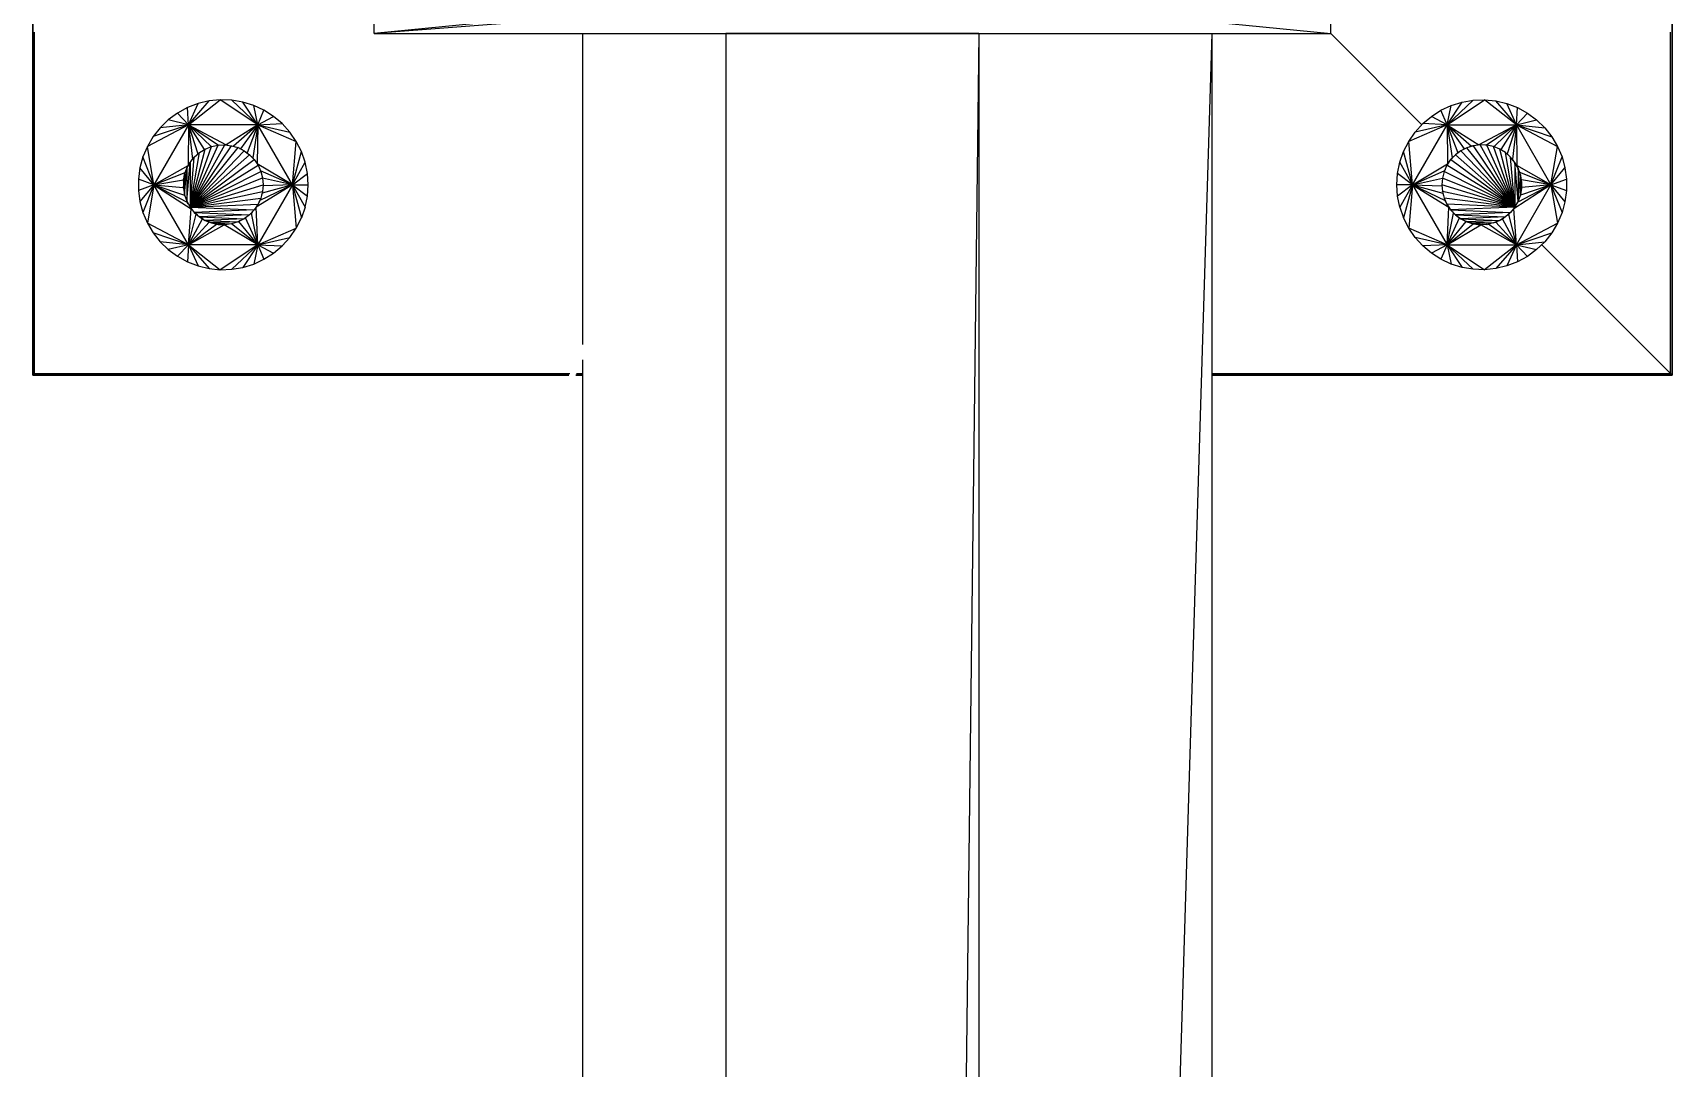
# Model space of a CAD drawing. Header units: millimetres. Extents: x -107267 to 109426, y -98906 to 83910.
# Drawn here: x 55227.7 to 55488.3, y -4425.1 to -4260.6 of the extents above; entities that cross this region are included whole.
import ezdxf

# ---------------------------------------------------------------- set-up
doc = ezdxf.new("R2010")
doc.units = ezdxf.units.MM
doc.layers.add('Top (Plan) View-000-CHÃO', color=254, linetype='Continuous')

# ---------------------------------------------------------------- blocks, each defined once
blk = doc.blocks.new('*U47')
at = {"layer": 'Top (Plan) View-000-CHÃO', "color": 0, "linetype": 'ByBlock', "lineweight": -2}
for p, q in [((154343.33, 156941.2), (154343.33, 153693.2)), ((154383.54, 156941.2), (154343.33, 153693.2)), ((154383.54, 156941.2), (154343.33, 156941.2)), ((154383.54, 156941.2), (154383.54, 153693.2))]:
    blk.add_line(p, q, dxfattribs=at)
blk = doc.blocks.new('*U96')
at = {"layer": 'Top (Plan) View-000-CHÃO', "color": 0, "linetype": 'ByBlock', "lineweight": -2}
for p, q in [((154259.44, 156930.09), (154257.75, 156929.44)), ((154257.94, 156926.72), (154262.98, 156930.69)), ((154257.94, 156926.72), (154261.19, 156930.51)), ((154257.94, 156926.72), (154259.44, 156930.09)), ((154261.19, 156930.51), (154259.44, 156930.09)), ((154262.98, 156930.69), (154261.19, 156930.51)), ((154264.79, 156930.63), (154262.98, 156930.69)), ((154268.93, 156926.72), (154262.98, 156930.69)), ((154266.56, 156930.33), (154264.79, 156930.63)), ((154268.93, 156926.72), (154264.79, 156930.63)), ((154268.29, 156929.79), (154266.56, 156930.33)), ((154268.93, 156926.72), (154266.56, 156930.33)), ((154254.72, 156927.51), (154253.42, 156926.25)), ((154256.17, 156928.58), (154254.72, 156927.51)), ((154257.94, 156926.72), (154254.72, 156927.51)), ((154257.75, 156929.44), (154256.17, 156928.58)), ((154257.94, 156926.72), (154256.17, 156928.58)), ((154257.94, 156926.72), (154257.75, 156929.44)), ((154269.92, 156929.04), (154268.29, 156929.79)), ((154268.93, 156926.72), (154268.29, 156929.79)), ((154268.93, 156926.72), (154269.92, 156929.04)), ((154268.93, 156926.72), (154271.44, 156928.06)), ((154271.44, 156928.06), (154269.92, 156929.04)), ((154272.82, 156926.9), (154271.44, 156928.06)), ((154257.94, 156926.72), (154251.39, 156923.29)), ((154252.31, 156924.84), (154251.39, 156923.29)), ((154257.94, 156926.72), (154252.31, 156924.84)), ((154253.42, 156926.25), (154252.31, 156924.84)), ((154257.94, 156926.72), (154252.44, 156917.2)), ((154257.94, 156926.72), (154253.42, 156926.25)), ((154257.94, 156926.72), (154257.86, 156920.24)), ((154268.93, 156926.72), (154257.94, 156926.72)), ((154257.94, 156926.72), (154263.89, 156923.53)), ((154257.94, 156926.72), (154262.69, 156923.5)), ((154257.94, 156926.72), (154261.51, 156923.25)), ((154257.94, 156926.72), (154260.4, 156922.77)), ((154257.94, 156926.72), (154259.4, 156922.1)), ((154257.94, 156926.72), (154258.54, 156921.24)), ((154268.93, 156926.72), (154263.89, 156923.53)), ((154268.93, 156926.72), (154265.08, 156923.33)), ((154268.93, 156926.72), (154266.21, 156922.91)), ((154268.93, 156926.72), (154267.24, 156922.28)), ((154268.93, 156926.72), (154268.14, 156921.47)), ((154268.93, 156926.72), (154268.86, 156920.5)), ((154268.93, 156926.72), (154272.82, 156926.9)), ((154274.43, 156917.2), (154268.93, 156926.72)), ((154268.93, 156926.72), (154274.03, 156925.56)), ((154268.93, 156926.72), (154275.05, 156924.08)), ((154274.03, 156925.56), (154272.82, 156926.9)), ((154275.05, 156924.08), (154274.03, 156925.56)), ((154251.39, 156923.29), (154250.68, 156921.62)), ((154252.44, 156917.2), (154251.39, 156923.29)), ((154259.19, 156921.89), (154259.4, 156922.1)), ((154259.4, 156922.1), (154259.52, 156922.18)), ((154260.14, 156922.6), (154260.4, 156922.77)), ((154260.4, 156922.77), (154260.48, 156922.81)), ((154261.31, 156923.16), (154261.51, 156923.25)), ((154261.51, 156923.25), (154261.53, 156923.25)), ((154262.67, 156923.5), (154262.69, 156923.5)), ((154262.69, 156923.5), (154262.86, 156923.51)), ((154263.81, 156923.53), (154263.89, 156923.53)), ((154263.89, 156923.53), (154264.19, 156923.48)), ((154264.95, 156923.35), (154265.08, 156923.33)), ((154265.08, 156923.33), (154265.36, 156923.23)), ((154266.03, 156922.97), (154266.21, 156922.91)), ((154266.21, 156922.91), (154266.44, 156922.77)), ((154267.04, 156922.4), (154267.24, 156922.28)), ((154267.24, 156922.28), (154267.4, 156922.13)), ((154274.43, 156917.2), (154275.05, 156924.08)), ((154274.43, 156917.2), (154275.86, 156922.47)), ((154275.86, 156922.47), (154275.05, 156924.08)), ((154276.46, 156920.76), (154275.86, 156922.47)), ((154250.21, 156919.89), (154249.97, 156918.1)), ((154250.68, 156921.62), (154250.21, 156919.89)), ((154252.44, 156917.2), (154250.21, 156919.89)), ((154252.44, 156917.2), (154250.68, 156921.62)), ((154252.44, 156917.2), (154257.86, 156920.24)), ((154257.78, 156920.05), (154257.86, 156920.24)), ((154257.86, 156920.24), (154258, 156920.45)), ((154258.4, 156921.03), (154258.54, 156921.24)), ((154258.54, 156921.24), (154258.68, 156921.38)), ((154267.93, 156921.66), (154268.14, 156921.47)), ((154268.14, 156921.47), (154268.23, 156921.34)), ((154268.68, 156920.74), (154268.86, 156920.5)), ((154268.86, 156920.5), (154268.9, 156920.41)), ((154274.43, 156917.2), (154268.86, 156920.5)), ((154269.27, 156919.64), (154269.39, 156919.41)), ((154269.39, 156919.41), (154269.4, 156919.37)), ((154274.43, 156917.2), (154269.39, 156919.41)), ((154274.43, 156917.2), (154276.46, 156920.76)), ((154276.81, 156919), (154276.46, 156920.76)), ((154249.97, 156918.1), (154249.97, 156916.29)), ((154252.44, 156917.2), (154249.97, 156918.1)), ((154252.44, 156917.2), (154249.97, 156916.29)), ((154252.44, 156917.2), (154250.21, 156914.51)), ((154252.44, 156917.2), (154250.68, 156912.77)), ((154252.44, 156917.2), (154251.39, 156911.11)), ((154252.44, 156917.2), (154257.39, 156919.13)), ((154252.44, 156917.2), (154257.13, 156917.95)), ((154252.44, 156917.2), (154257.1, 156916.75)), ((154252.44, 156917.2), (154257.3, 156915.56)), ((154252.44, 156917.2), (154257.72, 156914.43)), ((154252.44, 156917.2), (154258.35, 156913.39)), ((154257.94, 156907.67), (154252.44, 156917.2)), ((154257.1, 156916.75), (154257.11, 156916.98)), ((154257.13, 156917.95), (154257.2, 156918.25)), ((154257.13, 156917.86), (154257.13, 156917.95)), ((154257.36, 156918.99), (154257.39, 156919.13)), ((154257.39, 156919.13), (154257.5, 156919.4)), ((154274.43, 156917.2), (154268.69, 156913.63)), ((154274.43, 156917.2), (154268.93, 156907.67)), ((154274.43, 156917.2), (154269.27, 156914.69)), ((154274.43, 156917.2), (154269.64, 156915.84)), ((154269.7, 156918.25), (154269.7, 156918.25)), ((154269.7, 156918.25), (154269.7, 156918.19)), ((154274.43, 156917.2), (154269.7, 156918.25)), ((154269.78, 156917.04), (154269.75, 156916.75)), ((154274.43, 156917.2), (154269.78, 156917.04)), ((154269.78, 156917.11), (154269.78, 156917.04)), ((154274.43, 156917.2), (154276.81, 156919)), ((154274.43, 156917.2), (154276.46, 156913.63)), ((154274.43, 156917.2), (154275.86, 156911.93)), ((154274.43, 156917.2), (154275.05, 156910.32)), ((154274.43, 156917.2), (154276.94, 156917.2)), ((154274.43, 156917.2), (154276.81, 156915.4)), ((154276.94, 156917.2), (154276.81, 156919)), ((154276.81, 156915.4), (154276.94, 156917.2)), ((154249.97, 156916.29), (154250.21, 156914.51)), ((154250.21, 156914.51), (154250.68, 156912.77)), ((154257.11, 156916.71), (154257.1, 156916.75)), ((154257.3, 156915.56), (154257.3, 156915.57)), ((154257.35, 156915.44), (154257.3, 156915.56)), ((154257.72, 156914.43), (154257.7, 156914.49)), ((154257.88, 156914.17), (154257.72, 156914.43)), ((154269.14, 156914.46), (154269.27, 156914.69)), ((154269.33, 156914.86), (154269.27, 156914.69)), ((154269.64, 156915.84), (154269.55, 156915.56)), ((154269.65, 156915.97), (154269.64, 156915.84)), ((154276.46, 156913.63), (154276.81, 156915.4)), ((154250.68, 156912.77), (154251.39, 156911.11)), ((154257.94, 156907.67), (154258.35, 156913.39)), ((154257.94, 156907.67), (154259.16, 156912.5)), ((154257.94, 156907.67), (154260.13, 156911.78)), ((154258.35, 156913.39), (154258.28, 156913.51)), ((154258.55, 156913.17), (154258.35, 156913.39)), ((154259.16, 156912.5), (154259.04, 156912.64)), ((154259.37, 156912.34), (154259.16, 156912.5)), ((154260.13, 156911.78), (154259.94, 156911.92)), ((154260.32, 156911.68), (154260.13, 156911.78)), ((154266.99, 156911.94), (154266.89, 156911.88)), ((154267.22, 156912.13), (154266.99, 156911.94)), ((154268.93, 156907.67), (154266.99, 156911.94)), ((154267.92, 156912.7), (154267.79, 156912.59)), ((154268.1, 156912.92), (154267.92, 156912.7)), ((154268.93, 156907.67), (154267.92, 156912.7)), ((154268.69, 156913.63), (154268.55, 156913.46)), ((154268.69, 156913.63), (154268.8, 156913.84)), ((154268.93, 156907.67), (154268.69, 156913.63)), ((154275.05, 156910.32), (154275.86, 156911.93)), ((154276.46, 156913.63), (154275.86, 156911.93)), ((154251.39, 156911.11), (154252.31, 156909.56)), ((154257.94, 156907.67), (154251.39, 156911.11)), ((154252.31, 156909.56), (154253.42, 156908.14)), ((154257.94, 156907.67), (154252.31, 156909.56)), ((154257.94, 156907.67), (154261.21, 156911.25)), ((154257.94, 156907.67), (154262.38, 156910.94)), ((154257.94, 156907.67), (154263.58, 156910.85)), ((154261.21, 156911.25), (154260.96, 156911.37)), ((154261.37, 156911.21), (154261.21, 156911.25)), ((154262.38, 156910.94), (154262.09, 156911.01)), ((154262.49, 156910.93), (154262.38, 156910.94)), ((154263.58, 156910.85), (154263.31, 156910.87)), ((154263.63, 156910.85), (154263.58, 156910.85)), ((154268.93, 156907.67), (154263.58, 156910.85)), ((154264.78, 156910.99), (154264.78, 156910.99)), ((154264.79, 156910.99), (154264.78, 156910.99)), ((154268.93, 156907.67), (154264.78, 156910.99)), ((154265.93, 156911.36), (154265.88, 156911.34)), ((154266.18, 156911.49), (154265.93, 156911.36)), ((154268.93, 156907.67), (154265.93, 156911.36)), ((154268.93, 156907.67), (154275.05, 156910.32)), ((154274.03, 156908.83), (154275.05, 156910.32)), ((154253.42, 156908.14), (154254.72, 156906.89)), ((154257.94, 156907.67), (154253.42, 156908.14)), ((154257.94, 156907.67), (154254.72, 156906.89)), ((154254.72, 156906.89), (154256.17, 156905.82)), ((154257.94, 156907.67), (154256.17, 156905.82)), ((154257.94, 156907.67), (154257.75, 156904.95)), ((154268.93, 156907.67), (154257.94, 156907.67)), ((154257.94, 156907.67), (154262.98, 156903.7)), ((154257.94, 156907.67), (154261.19, 156903.88)), ((154257.94, 156907.67), (154259.44, 156904.3)), ((154268.93, 156907.67), (154262.98, 156903.7)), ((154268.93, 156907.67), (154264.79, 156903.76)), ((154268.93, 156907.67), (154266.56, 156904.06)), ((154268.93, 156907.67), (154268.29, 156904.6)), ((154268.93, 156907.67), (154274.03, 156908.83)), ((154268.93, 156907.67), (154272.82, 156907.49)), ((154268.93, 156907.67), (154271.44, 156906.33)), ((154268.93, 156907.67), (154269.92, 156905.36)), ((154271.44, 156906.33), (154272.82, 156907.49)), ((154272.82, 156907.49), (154274.03, 156908.83)), ((154256.17, 156905.82), (154257.75, 156904.95)), ((154257.75, 156904.95), (154259.44, 156904.3)), ((154259.44, 156904.3), (154261.19, 156903.88)), ((154261.19, 156903.88), (154262.98, 156903.7)), ((154264.79, 156903.76), (154266.56, 156904.06)), ((154266.56, 156904.06), (154268.29, 156904.6)), ((154268.29, 156904.6), (154269.92, 156905.36)), ((154269.92, 156905.36), (154271.44, 156906.33)), ((154262.98, 156903.7), (154264.79, 156903.76))]:
    blk.add_line(p, q, dxfattribs=at)
blk = doc.blocks.new('*U97')
at = {"layer": 'Top (Plan) View-000-CHÃO', "color": 0, "linetype": 'ByBlock', "lineweight": -2}
for p, q in [((154258.17, 156913.64), (154263.7, 156923.54)), ((154258.17, 156913.64), (154262.63, 156923.5)), ((154258.17, 156913.64), (154264.77, 156923.4)), ((154258.17, 156913.64), (154261.58, 156923.27)), ((154258.17, 156913.64), (154265.8, 156923.09)), ((154258.17, 156913.64), (154260.58, 156922.87)), ((154258.17, 156913.64), (154266.76, 156922.6)), ((154258.17, 156913.64), (154259.66, 156922.3)), ((154258.85, 156921.59), (154259.66, 156922.3)), ((154259.66, 156922.3), (154259.64, 156922.28)), ((154259.66, 156922.3), (154260.58, 156922.87)), ((154259.66, 156922.3), (154259.68, 156922.32)), ((154260.58, 156922.87), (154260.55, 156922.85)), ((154260.58, 156922.87), (154261.58, 156923.27)), ((154260.58, 156922.87), (154260.6, 156922.88)), ((154261.53, 156923.25), (154261.52, 156923.25)), ((154261.58, 156923.27), (154261.55, 156923.26)), ((154261.58, 156923.27), (154262.63, 156923.5)), ((154261.58, 156923.27), (154261.6, 156923.28)), ((154262.63, 156923.5), (154262.6, 156923.49)), ((154262.63, 156923.5), (154263.7, 156923.54)), ((154262.63, 156923.5), (154262.66, 156923.5)), ((154262.67, 156923.5), (154262.69, 156923.5)), ((154263.7, 156923.54), (154263.68, 156923.54)), ((154263.7, 156923.54), (154263.73, 156923.54)), ((154263.7, 156923.54), (154264.77, 156923.4)), ((154264.77, 156923.4), (154264.75, 156923.41)), ((154264.77, 156923.4), (154264.8, 156923.4)), ((154264.77, 156923.4), (154265.8, 156923.09)), ((154265.8, 156923.09), (154265.78, 156923.1)), ((154265.8, 156923.09), (154265.83, 156923.08)), ((154265.8, 156923.09), (154266.76, 156922.6)), ((154266.76, 156922.6), (154266.74, 156922.62)), ((154266.79, 156922.59), (154266.76, 156922.6)), ((154266.76, 156922.6), (154267.63, 156921.96)), ((154257.29, 156918.8), (154257.65, 156919.81)), ((154257.29, 156915.6), (154257.65, 156919.81)), ((154257.65, 156919.81), (154257.64, 156919.79)), ((154257.65, 156919.81), (154258.17, 156920.75)), ((154257.65, 156914.58), (154258.17, 156920.75)), ((154257.65, 156919.81), (154257.66, 156919.84)), ((154257.65, 156919.81), (154257.65, 156914.58)), ((154258.17, 156920.75), (154258.16, 156920.73)), ((154258.17, 156913.64), (154267.63, 156921.96)), ((154258.17, 156920.75), (154258.85, 156921.59)), ((154258.17, 156913.64), (154258.85, 156921.59)), ((154258.17, 156913.64), (154268.38, 156921.19)), ((154258.17, 156920.75), (154258.19, 156920.78)), ((154258.17, 156920.75), (154258.17, 156913.64)), ((154258.17, 156913.64), (154268.98, 156920.29)), ((154258.85, 156921.59), (154258.83, 156921.57)), ((154258.85, 156921.59), (154258.87, 156921.61)), ((154267.61, 156921.98), (154267.63, 156921.96)), ((154267.65, 156921.94), (154267.63, 156921.96)), ((154267.63, 156921.96), (154268.38, 156921.19)), ((154268.36, 156921.21), (154268.38, 156921.19)), ((154268.39, 156921.16), (154268.38, 156921.19)), ((154268.38, 156921.19), (154268.98, 156920.29)), ((154268.96, 156920.32), (154268.98, 156920.29)), ((154268.99, 156920.27), (154268.98, 156920.29)), ((154268.98, 156920.29), (154269.42, 156919.31)), ((154257.11, 156917.74), (154257.29, 156918.8)), ((154257.29, 156918.8), (154257.11, 156916.66)), ((154257.11, 156917.74), (154257.11, 156917.76)), ((154257.11, 156917.74), (154257.11, 156916.66)), ((154257.11, 156917.74), (154257.11, 156917.71)), ((154257.29, 156918.8), (154257.28, 156918.77)), ((154257.29, 156918.8), (154257.3, 156918.82)), ((154257.29, 156918.8), (154257.29, 156915.6)), ((154258.17, 156913.64), (154269.42, 156919.31)), ((154258.17, 156913.64), (154269.69, 156918.27)), ((154258.17, 156913.64), (154269.79, 156917.2)), ((154269.41, 156919.34), (154269.42, 156919.31)), ((154269.43, 156919.28), (154269.42, 156919.31)), ((154269.42, 156919.31), (154269.69, 156918.27)), ((154269.69, 156918.3), (154269.69, 156918.27)), ((154269.7, 156918.23), (154269.69, 156918.27)), ((154269.69, 156918.27), (154269.79, 156917.2)), ((154269.79, 156917.2), (154269.69, 156916.12)), ((154269.78, 156917.23), (154269.79, 156917.2)), ((154269.78, 156917.17), (154269.79, 156917.2)), ((154257.11, 156916.66), (154257.11, 156916.69)), ((154257.11, 156916.66), (154257.29, 156915.6)), ((154257.11, 156916.66), (154257.11, 156916.63)), ((154257.29, 156915.6), (154257.28, 156915.62)), ((154257.29, 156915.6), (154257.65, 156914.58)), ((154257.29, 156915.6), (154257.3, 156915.57)), ((154257.3, 156915.57), (154257.31, 156915.54)), ((154257.65, 156914.58), (154257.64, 156914.61)), ((154257.65, 156914.58), (154258.17, 156913.64)), ((154257.65, 156914.58), (154257.66, 156914.56)), ((154258.17, 156913.64), (154269.69, 156916.12)), ((154258.17, 156913.64), (154269.42, 156915.08)), ((154269.42, 156915.08), (154268.98, 156914.1)), ((154269.41, 156915.05), (154269.42, 156915.08)), ((154269.69, 156916.12), (154269.42, 156915.08)), ((154269.43, 156915.11), (154269.42, 156915.08)), ((154269.7, 156916.15), (154269.69, 156916.12)), ((154269.69, 156916.1), (154269.69, 156916.12)), ((154258.17, 156913.64), (154258.16, 156913.66)), ((154258.17, 156913.64), (154268.98, 156914.1)), ((154258.17, 156913.64), (154258.85, 156912.8)), ((154258.17, 156913.64), (154258.19, 156913.62)), ((154258.17, 156913.64), (154268.38, 156913.21)), ((154258.85, 156912.8), (154258.83, 156912.82)), ((154268.38, 156913.21), (154258.85, 156912.8)), ((154258.85, 156912.8), (154259.66, 156912.09)), ((154258.85, 156912.8), (154258.87, 156912.78)), ((154258.85, 156912.8), (154267.63, 156912.43)), ((154259.66, 156912.09), (154259.64, 156912.11)), ((154267.63, 156912.43), (154259.66, 156912.09)), ((154259.66, 156912.09), (154260.58, 156911.53)), ((154259.66, 156912.09), (154259.68, 156912.08)), ((154259.66, 156912.09), (154266.76, 156911.79)), ((154266.76, 156911.79), (154260.58, 156911.53)), ((154266.76, 156911.79), (154265.8, 156911.3)), ((154266.76, 156911.79), (154266.74, 156911.78)), ((154267.63, 156912.43), (154266.76, 156911.79)), ((154266.76, 156911.79), (154266.79, 156911.81)), ((154267.63, 156912.43), (154267.61, 156912.41)), ((154268.38, 156913.21), (154267.63, 156912.43)), ((154267.63, 156912.43), (154267.65, 156912.45)), ((154268.38, 156913.21), (154268.36, 156913.19)), ((154268.98, 156914.1), (154268.38, 156913.21)), ((154268.39, 156913.23), (154268.38, 156913.21)), ((154268.96, 156914.08), (154268.98, 156914.1)), ((154268.99, 156914.13), (154268.98, 156914.1)), ((154260.58, 156911.53), (154260.55, 156911.54)), ((154260.58, 156911.53), (154261.58, 156911.12)), ((154260.58, 156911.53), (154260.6, 156911.51)), ((154260.58, 156911.53), (154265.8, 156911.3)), ((154261.58, 156911.12), (154261.55, 156911.13)), ((154265.8, 156911.3), (154261.58, 156911.12)), ((154261.58, 156911.12), (154262.63, 156910.9)), ((154261.58, 156911.12), (154261.6, 156911.12)), ((154261.58, 156911.12), (154264.77, 156910.99)), ((154262.63, 156910.9), (154262.6, 156910.9)), ((154264.77, 156910.99), (154262.63, 156910.9)), ((154262.63, 156910.9), (154263.7, 156910.85)), ((154262.63, 156910.9), (154262.66, 156910.9)), ((154263.7, 156910.85), (154263.68, 156910.85)), ((154264.77, 156910.99), (154263.7, 156910.85)), ((154263.7, 156910.85), (154263.73, 156910.85)), ((154264.77, 156910.99), (154264.75, 156910.98)), ((154265.8, 156911.3), (154264.77, 156910.99)), ((154264.77, 156910.99), (154264.8, 156911)), ((154265.8, 156911.3), (154265.78, 156911.29)), ((154265.8, 156911.3), (154265.83, 156911.32))]:
    blk.add_line(p, q, dxfattribs=at)
blk = doc.blocks.new('*U100')
at = {"layer": 'Top (Plan) View-000-CHÃO', "color": 0, "linetype": 'ByBlock', "lineweight": -2}
for p, q in [((154457.94, 156926.72), (154463.89, 156930.68)), ((154457.94, 156926.72), (154462.08, 156930.62)), ((154457.94, 156926.72), (154460.31, 156930.32)), ((154458.58, 156929.79), (154460.31, 156930.32)), ((154460.31, 156930.32), (154462.08, 156930.62)), ((154462.08, 156930.62), (154463.89, 156930.68)), ((154463.89, 156930.68), (154465.68, 156930.5)), ((154468.93, 156926.72), (154463.89, 156930.68)), ((154465.68, 156930.5), (154467.44, 156930.09)), ((154468.93, 156926.72), (154465.68, 156930.5)), ((154467.44, 156930.09), (154469.12, 156929.44)), ((154468.93, 156926.72), (154467.44, 156930.09)), ((154454.05, 156926.9), (154455.43, 156928.06)), ((154455.43, 156928.06), (154456.95, 156929.03)), ((154457.94, 156926.72), (154455.43, 156928.06)), ((154456.95, 156929.03), (154458.58, 156929.79)), ((154457.94, 156926.72), (154456.95, 156929.03)), ((154457.94, 156926.72), (154458.58, 156929.79)), ((154468.93, 156926.72), (154469.12, 156929.44)), ((154468.93, 156926.72), (154470.7, 156928.57)), ((154468.93, 156926.72), (154472.15, 156927.5)), ((154469.12, 156929.44), (154470.7, 156928.57)), ((154470.7, 156928.57), (154472.15, 156927.5)), ((154472.15, 156927.5), (154473.45, 156926.25)), ((154457.94, 156926.72), (154451.82, 156924.07)), ((154451.82, 156924.07), (154452.84, 156925.56)), ((154452.44, 156917.19), (154457.94, 156926.72)), ((154452.84, 156925.56), (154454.05, 156926.9)), ((154457.94, 156926.72), (154452.84, 156925.56)), ((154457.94, 156926.72), (154454.05, 156926.9)), ((154457.94, 156926.72), (154458.01, 156920.49)), ((154457.94, 156926.72), (154458.73, 156921.46)), ((154457.94, 156926.72), (154459.63, 156922.27)), ((154457.94, 156926.72), (154460.66, 156922.9)), ((154457.94, 156926.72), (154461.79, 156923.32)), ((154457.94, 156926.72), (154462.98, 156923.52)), ((154457.94, 156926.72), (154468.93, 156926.72)), ((154457.94, 156926.72), (154457.94, 156926.72)), ((154458.35, 156926.72), (154458.35, 156926.72)), ((154459.51, 156926.72), (154459.51, 156926.72)), ((154460.11, 156926.72), (154460.11, 156926.72)), ((154461.07, 156926.72), (154461.07, 156926.72)), ((154462.58, 156926.72), (154462.58, 156926.72)), ((154468.93, 156926.72), (154462.98, 156923.52)), ((154463.38, 156926.72), (154463.38, 156926.72)), ((154468.93, 156926.72), (154464.19, 156923.5)), ((154464.87, 156926.72), (154464.87, 156926.72)), ((154468.93, 156926.72), (154465.37, 156923.24)), ((154466.42, 156926.72), (154466.42, 156926.72)), ((154468.93, 156926.72), (154466.48, 156922.77)), ((154467.47, 156926.72), (154467.47, 156926.72)), ((154468.93, 156926.72), (154467.48, 156922.09)), ((154468.04, 156926.72), (154468.04, 156926.72)), ((154468.93, 156926.72), (154468.33, 156921.24)), ((154468.93, 156926.72), (154469.01, 156920.24)), ((154468.93, 156926.72), (154474.43, 156917.19)), ((154468.93, 156926.72), (154475.48, 156923.28)), ((154468.93, 156926.72), (154474.57, 156924.83)), ((154468.93, 156926.72), (154473.45, 156926.25)), ((154473.45, 156926.25), (154474.57, 156924.83)), ((154474.57, 156924.83), (154475.48, 156923.28)), ((154450.42, 156920.76), (154451.01, 156922.46)), ((154451.01, 156922.46), (154451.82, 156924.07)), ((154452.44, 156917.19), (154451.01, 156922.46)), ((154452.44, 156917.19), (154451.82, 156924.07)), ((154459.63, 156922.27), (154459.47, 156922.13)), ((154459.83, 156922.4), (154459.63, 156922.27)), ((154460.66, 156922.9), (154460.44, 156922.77)), ((154460.84, 156922.97), (154460.66, 156922.9)), ((154461.79, 156923.32), (154461.51, 156923.22)), ((154461.92, 156923.35), (154461.79, 156923.32)), ((154462.98, 156923.52), (154462.68, 156923.47)), ((154463.06, 156923.52), (154462.98, 156923.52)), ((154464.19, 156923.5), (154464.01, 156923.5)), ((154464.2, 156923.49), (154464.19, 156923.5)), ((154465.37, 156923.24), (154465.34, 156923.25)), ((154465.56, 156923.16), (154465.37, 156923.24)), ((154466.48, 156922.77), (154466.4, 156922.8)), ((154466.73, 156922.6), (154466.48, 156922.77)), ((154467.48, 156922.09), (154467.36, 156922.17)), ((154467.68, 156921.88), (154467.48, 156922.09)), ((154474.43, 156917.19), (154475.48, 156923.28)), ((154475.48, 156923.28), (154476.19, 156921.62)), ((154450.06, 156918.99), (154450.42, 156920.76)), ((154452.44, 156917.19), (154450.42, 156920.76)), ((154452.44, 156917.19), (154458.01, 156920.49)), ((154452.44, 156917.19), (154457.48, 156919.41)), ((154457.48, 156919.41), (154457.47, 156919.37)), ((154457.6, 156919.64), (154457.48, 156919.41)), ((154458.01, 156920.49), (154457.97, 156920.4)), ((154458.19, 156920.74), (154458.01, 156920.49)), ((154458.73, 156921.46), (154458.64, 156921.33)), ((154458.94, 156921.65), (154458.73, 156921.46)), ((154468.33, 156921.24), (154468.19, 156921.38)), ((154468.47, 156921.03), (154468.33, 156921.24)), ((154469.01, 156920.24), (154468.87, 156920.44)), ((154469.09, 156920.05), (154469.01, 156920.24)), ((154474.43, 156917.19), (154469.01, 156920.24)), ((154474.43, 156917.19), (154476.19, 156921.62)), ((154474.43, 156917.19), (154476.66, 156919.88)), ((154476.19, 156921.62), (154476.66, 156919.88)), ((154476.66, 156919.88), (154476.91, 156918.09)), ((154449.94, 156917.19), (154450.06, 156918.99)), ((154450.06, 156915.39), (154449.94, 156917.19)), ((154452.44, 156917.19), (154449.94, 156917.19)), ((154452.44, 156917.19), (154450.06, 156918.99)), ((154452.44, 156917.19), (154450.06, 156915.39)), ((154452.44, 156917.19), (154450.42, 156913.62)), ((154452.44, 156917.19), (154451.01, 156911.92)), ((154452.44, 156917.19), (154451.82, 156910.31)), ((154452.44, 156917.19), (154457.17, 156918.24)), ((154452.44, 156917.19), (154457.6, 156914.69)), ((154452.44, 156917.19), (154458.18, 156913.63)), ((154452.44, 156917.19), (154457.23, 156915.84)), ((154452.44, 156917.19), (154457.09, 156917.04)), ((154452.44, 156917.19), (154457.94, 156907.67)), ((154452.44, 156917.19), (154452.44, 156917.19)), ((154457.09, 156917.1), (154457.09, 156917.04)), ((154457.09, 156917.04), (154457.12, 156916.75)), ((154457.17, 156918.25), (154457.17, 156918.24)), ((154457.17, 156918.24), (154457.17, 156918.19)), ((154474.43, 156917.19), (154468.52, 156913.39)), ((154468.93, 156907.67), (154474.43, 156917.19)), ((154474.43, 156917.19), (154469.15, 156914.42)), ((154469.48, 156919.13), (154469.37, 156919.39)), ((154469.52, 156918.98), (154469.48, 156919.13)), ((154474.43, 156917.19), (154469.48, 156919.13)), ((154474.43, 156917.19), (154469.57, 156915.55)), ((154469.74, 156917.95), (154469.68, 156918.25)), ((154469.74, 156917.85), (154469.74, 156917.95)), ((154474.43, 156917.19), (154469.74, 156917.95)), ((154469.77, 156916.74), (154469.76, 156916.98)), ((154474.43, 156917.19), (154469.77, 156916.74)), ((154474.43, 156917.19), (154476.91, 156918.09)), ((154474.43, 156917.19), (154475.48, 156911.1)), ((154474.43, 156917.19), (154476.19, 156912.76)), ((154474.43, 156917.19), (154476.66, 156914.5)), ((154474.43, 156917.19), (154476.91, 156916.29)), ((154476.91, 156918.09), (154476.91, 156916.29)), ((154450.42, 156913.62), (154450.06, 156915.39)), ((154457.22, 156915.96), (154457.23, 156915.84)), ((154457.23, 156915.84), (154457.32, 156915.55)), ((154457.54, 156914.86), (154457.6, 156914.69)), ((154457.73, 156914.45), (154457.6, 156914.69)), ((154468.99, 156914.17), (154469.15, 156914.42)), ((154469.15, 156914.42), (154469.17, 156914.49)), ((154469.53, 156915.43), (154469.57, 156915.55)), ((154469.57, 156915.55), (154469.57, 156915.56)), ((154469.76, 156916.71), (154469.77, 156916.74)), ((154476.66, 156914.5), (154476.19, 156912.76)), ((154476.91, 156916.29), (154476.66, 156914.5)), ((154450.42, 156913.62), (154451.01, 156911.92)), ((154451.82, 156910.31), (154451.01, 156911.92)), ((154457.94, 156907.67), (154458.18, 156913.63)), ((154457.94, 156907.67), (154458.95, 156912.7)), ((154457.94, 156907.67), (154459.88, 156911.93)), ((154458.18, 156913.63), (154458.07, 156913.83)), ((154458.18, 156913.63), (154458.32, 156913.46)), ((154458.77, 156912.91), (154458.95, 156912.7)), ((154458.95, 156912.7), (154459.08, 156912.59)), ((154458.95, 156912.7), (154458.95, 156912.7)), ((154459.65, 156912.12), (154459.88, 156911.93)), ((154459.88, 156911.93), (154459.98, 156911.87)), ((154459.88, 156911.93), (154459.98, 156911.88)), ((154459.97, 156911.88), (154459.88, 156911.93)), ((154466.74, 156911.77), (154466.55, 156911.68)), ((154466.55, 156911.68), (154466.74, 156911.77)), ((154466.74, 156911.77), (154466.56, 156911.68)), ((154466.74, 156911.77), (154466.93, 156911.91)), ((154468.93, 156907.67), (154466.74, 156911.77)), ((154467.5, 156912.34), (154467.71, 156912.49)), ((154467.71, 156912.49), (154467.83, 156912.63)), ((154468.93, 156907.67), (154467.71, 156912.49)), ((154468.32, 156913.17), (154468.52, 156913.39)), ((154468.52, 156913.39), (154468.59, 156913.5)), ((154468.93, 156907.67), (154468.52, 156913.39)), ((154476.19, 156912.76), (154475.48, 156911.1)), ((154452.84, 156908.82), (154451.82, 156910.31)), ((154457.94, 156907.67), (154451.82, 156910.31)), ((154457.94, 156907.67), (154460.94, 156911.35)), ((154457.94, 156907.67), (154462.09, 156910.99)), ((154457.94, 156907.67), (154463.29, 156910.84)), ((154460.69, 156911.49), (154460.94, 156911.35)), ((154460.72, 156911.47), (154460.94, 156911.35)), ((154460.94, 156911.35), (154460.73, 156911.47)), ((154460.94, 156911.35), (154460.99, 156911.34)), ((154460.94, 156911.35), (154460.99, 156911.34)), ((154460.99, 156911.34), (154460.94, 156911.35)), ((154460.94, 156911.35), (154460.94, 156911.35)), ((154462.08, 156910.99), (154462.09, 156910.99)), ((154462.08, 156910.99), (154462.09, 156910.99)), ((154462.09, 156910.99), (154462.08, 156910.99)), ((154462.09, 156910.99), (154462.09, 156910.99)), ((154462.09, 156910.99), (154462.09, 156910.99)), ((154462.09, 156910.99), (154462.09, 156910.99)), ((154462.09, 156910.99), (154462.09, 156910.99)), ((154463.24, 156910.85), (154463.29, 156910.84)), ((154463.25, 156910.85), (154463.29, 156910.84)), ((154463.29, 156910.84), (154463.25, 156910.85)), ((154463.29, 156910.84), (154463.56, 156910.86)), ((154463.29, 156910.84), (154463.55, 156910.86)), ((154463.51, 156910.86), (154463.29, 156910.84)), ((154463.29, 156910.84), (154463.29, 156910.84)), ((154468.93, 156907.67), (154463.29, 156910.84)), ((154464.38, 156910.92), (154464.49, 156910.93)), ((154464.39, 156910.92), (154464.49, 156910.93)), ((154464.49, 156910.93), (154464.39, 156910.92)), ((154464.49, 156910.93), (154464.79, 156911.01)), ((154464.49, 156910.93), (154464.78, 156911.01)), ((154464.76, 156911), (154464.49, 156910.93)), ((154464.49, 156910.93), (154464.49, 156910.93)), ((154468.93, 156907.67), (154464.49, 156910.93)), ((154465.5, 156911.2), (154465.66, 156911.24)), ((154465.51, 156911.2), (154465.66, 156911.24)), ((154465.66, 156911.24), (154465.51, 156911.2)), ((154465.66, 156911.24), (154465.91, 156911.37)), ((154465.9, 156911.36), (154465.66, 156911.24)), ((154465.89, 156911.36), (154465.66, 156911.24)), ((154465.66, 156911.24), (154465.66, 156911.24)), ((154468.93, 156907.67), (154465.66, 156911.24)), ((154468.93, 156907.67), (154475.48, 156911.1)), ((154468.93, 156907.67), (154474.57, 156909.55)), ((154474.57, 156909.55), (154473.45, 156908.14)), ((154475.48, 156911.1), (154474.57, 156909.55)), ((154454.05, 156907.49), (154452.84, 156908.82)), ((154457.94, 156907.67), (154452.84, 156908.82)), ((154457.94, 156907.67), (154454.05, 156907.49)), ((154455.43, 156906.32), (154454.05, 156907.49)), ((154457.94, 156907.67), (154455.43, 156906.32)), ((154457.94, 156907.67), (154456.95, 156905.35)), ((154457.94, 156907.67), (154468.93, 156907.67)), ((154457.94, 156907.67), (154458.58, 156904.59)), ((154457.94, 156907.67), (154460.31, 156904.06)), ((154457.94, 156907.67), (154462.08, 156903.76)), ((154457.94, 156907.67), (154463.89, 156903.7)), ((154468.93, 156907.67), (154463.89, 156903.7)), ((154468.93, 156907.67), (154465.68, 156903.88)), ((154468.93, 156907.67), (154467.44, 156904.3)), ((154468.93, 156907.67), (154473.45, 156908.14)), ((154468.93, 156907.67), (154469.12, 156904.95)), ((154468.93, 156907.67), (154470.7, 156905.81)), ((154468.93, 156907.67), (154472.15, 156906.88)), ((154472.15, 156906.88), (154470.7, 156905.81)), ((154473.45, 156908.14), (154472.15, 156906.88)), ((154456.95, 156905.35), (154455.43, 156906.32)), ((154458.58, 156904.59), (154456.95, 156905.35)), ((154460.31, 156904.06), (154458.58, 156904.59)), ((154462.08, 156903.76), (154460.31, 156904.06)), ((154465.68, 156903.88), (154463.89, 156903.7)), ((154467.44, 156904.3), (154465.68, 156903.88)), ((154469.12, 156904.95), (154467.44, 156904.3)), ((154470.7, 156905.81), (154469.12, 156904.95)), ((154463.89, 156903.7), (154462.08, 156903.76))]:
    blk.add_line(p, q, dxfattribs=at)
blk = doc.blocks.new('*U101')
at = {"layer": 'Top (Plan) View-000-CHÃO', "color": 0, "linetype": 'ByBlock', "lineweight": -2}
for p, q in [((154460.11, 156922.6), (154459.24, 156921.96)), ((154460.08, 156922.58), (154460.11, 156922.6)), ((154461.07, 156923.08), (154460.11, 156922.6)), ((154460.11, 156922.6), (154460.13, 156922.61)), ((154468.7, 156913.64), (154460.11, 156922.6)), ((154461.07, 156923.08), (154461.04, 156923.07)), ((154462.1, 156923.4), (154461.07, 156923.08)), ((154461.07, 156923.08), (154461.09, 156923.09)), ((154468.7, 156913.64), (154461.07, 156923.08)), ((154462.1, 156923.4), (154462.07, 156923.39)), ((154463.17, 156923.54), (154462.1, 156923.4)), ((154462.1, 156923.4), (154462.13, 156923.4)), ((154468.7, 156913.64), (154462.1, 156923.4)), ((154463.17, 156923.54), (154463.14, 156923.53)), ((154464.24, 156923.49), (154463.17, 156923.54)), ((154463.17, 156923.54), (154463.19, 156923.54)), ((154468.7, 156913.64), (154463.17, 156923.54)), ((154464.2, 156923.49), (154464.18, 156923.49)), ((154464.24, 156923.49), (154464.21, 156923.49)), ((154465.29, 156923.26), (154464.24, 156923.49)), ((154464.24, 156923.49), (154464.27, 156923.48)), ((154468.7, 156913.64), (154464.24, 156923.49)), ((154465.29, 156923.26), (154465.27, 156923.27)), ((154466.29, 156922.86), (154465.29, 156923.26)), ((154465.29, 156923.26), (154465.32, 156923.25)), ((154468.7, 156913.64), (154465.29, 156923.26)), ((154465.34, 156923.25), (154465.35, 156923.24)), ((154466.29, 156922.86), (154466.27, 156922.87)), ((154467.21, 156922.3), (154466.29, 156922.86)), ((154466.29, 156922.86), (154466.32, 156922.85)), ((154468.7, 156913.64), (154466.29, 156922.86)), ((154467.21, 156922.3), (154467.19, 156922.31)), ((154468.02, 156921.59), (154467.21, 156922.3)), ((154467.21, 156922.3), (154467.23, 156922.28)), ((154468.7, 156913.64), (154467.21, 156922.3)), ((154457.89, 156920.29), (154457.45, 156919.31)), ((154457.88, 156920.26), (154457.89, 156920.29)), ((154458.49, 156921.18), (154457.89, 156920.29)), ((154457.91, 156920.31), (154457.89, 156920.29)), ((154468.7, 156913.64), (154457.89, 156920.29)), ((154458.48, 156921.16), (154458.49, 156921.18)), ((154459.24, 156921.96), (154458.49, 156921.18)), ((154458.51, 156921.2), (154458.49, 156921.18)), ((154468.7, 156913.64), (154458.49, 156921.18)), ((154459.22, 156921.94), (154459.24, 156921.96)), ((154459.26, 156921.98), (154459.24, 156921.96)), ((154468.7, 156913.64), (154459.24, 156921.96)), ((154468.02, 156921.59), (154468, 156921.6)), ((154468.7, 156920.75), (154468.02, 156921.59)), ((154468.02, 156921.59), (154468.04, 156921.56)), ((154468.7, 156913.64), (154468.02, 156921.59)), ((154468.7, 156920.75), (154468.68, 156920.77)), ((154469.22, 156919.81), (154468.7, 156920.75)), ((154468.7, 156920.75), (154468.71, 156920.72)), ((154468.7, 156920.75), (154468.7, 156913.64)), ((154469.22, 156914.58), (154468.7, 156920.75)), ((154469.22, 156919.81), (154469.21, 156919.83)), ((154469.58, 156918.79), (154469.22, 156919.81)), ((154469.22, 156919.81), (154469.23, 156919.78)), ((154469.22, 156919.81), (154469.22, 156914.58)), ((154469.58, 156915.59), (154469.22, 156919.81)), ((154457.18, 156918.26), (154457.09, 156917.19)), ((154457.09, 156917.22), (154457.09, 156917.19)), ((154457.09, 156917.16), (154457.09, 156917.19)), ((154457.09, 156917.19), (154457.18, 156916.12)), ((154468.7, 156913.64), (154457.09, 156917.19)), ((154457.17, 156918.22), (154457.18, 156918.26)), ((154457.45, 156919.31), (154457.18, 156918.26)), ((154457.18, 156918.29), (154457.18, 156918.26)), ((154468.7, 156913.64), (154457.18, 156918.26)), ((154457.44, 156919.28), (154457.45, 156919.31)), ((154457.46, 156919.33), (154457.45, 156919.31)), ((154468.7, 156913.64), (154457.45, 156919.31)), ((154469.58, 156918.79), (154469.57, 156918.82)), ((154469.76, 156917.73), (154469.58, 156918.79)), ((154469.58, 156918.79), (154469.59, 156918.76)), ((154469.58, 156918.79), (154469.58, 156915.59)), ((154469.58, 156918.79), (154469.76, 156916.65)), ((154469.76, 156917.73), (154469.76, 156917.76)), ((154469.76, 156917.73), (154469.76, 156916.65)), ((154469.76, 156917.73), (154469.76, 156917.7)), ((154457.17, 156916.15), (154457.18, 156916.12)), ((154457.18, 156916.09), (154457.18, 156916.12)), ((154457.18, 156916.12), (154457.45, 156915.08)), ((154468.7, 156913.64), (154457.18, 156916.12)), ((154457.44, 156915.1), (154457.45, 156915.08)), ((154457.46, 156915.05), (154457.45, 156915.08)), ((154457.45, 156915.08), (154457.89, 156914.09)), ((154468.7, 156913.64), (154457.45, 156915.08)), ((154469.22, 156914.58), (154468.7, 156913.64)), ((154469.22, 156914.58), (154469.21, 156914.55)), ((154469.58, 156915.59), (154469.22, 156914.58)), ((154469.22, 156914.58), (154469.23, 156914.6)), ((154469.57, 156915.56), (154469.56, 156915.53)), ((154469.58, 156915.59), (154469.57, 156915.56)), ((154469.76, 156916.65), (154469.58, 156915.59)), ((154469.58, 156915.59), (154469.59, 156915.62)), ((154469.76, 156916.65), (154469.76, 156916.68)), ((154469.76, 156916.65), (154469.76, 156916.62)), ((154457.88, 156914.12), (154457.89, 156914.09)), ((154457.91, 156914.07), (154457.89, 156914.09)), ((154457.89, 156914.09), (154458.49, 156913.2)), ((154468.7, 156913.64), (154457.89, 156914.09)), ((154458.48, 156913.22), (154458.49, 156913.2)), ((154468.7, 156913.64), (154458.49, 156913.2)), ((154458.49, 156913.2), (154458.51, 156913.18)), ((154458.49, 156913.2), (154459.24, 156912.42)), ((154458.49, 156913.2), (154468.02, 156912.8)), ((154459.24, 156912.42), (154459.22, 156912.44)), ((154468.02, 156912.8), (154459.24, 156912.42)), ((154459.24, 156912.42), (154459.26, 156912.41)), ((154459.24, 156912.42), (154460.11, 156911.78)), ((154459.24, 156912.42), (154467.21, 156912.09)), ((154460.11, 156911.78), (154460.08, 156911.8)), ((154467.21, 156912.09), (154460.11, 156911.78)), ((154460.11, 156911.78), (154460.13, 156911.77)), ((154460.11, 156911.78), (154461.07, 156911.3)), ((154460.11, 156911.78), (154466.29, 156911.52)), ((154467.21, 156912.09), (154466.29, 156911.52)), ((154467.21, 156912.09), (154467.19, 156912.07)), ((154468.02, 156912.8), (154467.21, 156912.09)), ((154467.21, 156912.09), (154467.23, 156912.1)), ((154468.02, 156912.8), (154468, 156912.78)), ((154468.7, 156913.64), (154468.02, 156912.8)), ((154468.02, 156912.8), (154468.04, 156912.82)), ((154468.7, 156913.64), (154468.68, 156913.61)), ((154468.7, 156913.64), (154468.71, 156913.66)), ((154461.07, 156911.3), (154461.04, 156911.31)), ((154466.29, 156911.52), (154461.07, 156911.3)), ((154461.07, 156911.3), (154461.09, 156911.29)), ((154461.07, 156911.3), (154462.1, 156910.98)), ((154461.07, 156911.3), (154465.29, 156911.12)), ((154462.1, 156910.98), (154462.07, 156910.99)), ((154465.29, 156911.12), (154462.1, 156910.98)), ((154462.1, 156910.98), (154462.13, 156910.98)), ((154462.1, 156910.98), (154463.17, 156910.85)), ((154462.1, 156910.98), (154464.24, 156910.89)), ((154463.17, 156910.85), (154463.14, 156910.85)), ((154464.24, 156910.89), (154463.17, 156910.85)), ((154463.17, 156910.85), (154463.19, 156910.85)), ((154464.24, 156910.89), (154464.21, 156910.89)), ((154465.29, 156911.12), (154464.24, 156910.89)), ((154464.24, 156910.89), (154464.27, 156910.9)), ((154465.29, 156911.12), (154465.27, 156911.11)), ((154466.29, 156911.52), (154465.29, 156911.12)), ((154465.29, 156911.12), (154465.32, 156911.13)), ((154466.29, 156911.52), (154466.27, 156911.51)), ((154466.29, 156911.52), (154466.32, 156911.54))]:
    blk.add_line(p, q, dxfattribs=at)
blk = doc.blocks.new('*U106')
at = {"layer": 'Top (Plan) View-000-CHÃO', "color": 0, "linetype": 'ByBlock', "lineweight": -2}
for p, q in [((154233.18, 157147.45), (154233.19, 157147.45)), ((154233.19, 157147.45), (154233.18, 157147.45)), ((154233.19, 157147.45), (154316.87, 157147.45)), ((154316.87, 157147.45), (154233.19, 157147.45)), ((154233.19, 157147.45), (154233.44, 157147.2)), ((154233.19, 157093.63), (154233.19, 157147.45)), ((154233.19, 157147.45), (154233.19, 157093.63)), ((154233.44, 157147.2), (154233.19, 157147.45)), ((154318.04, 157147.45), (154320.56, 157147.45)), ((154320.56, 157147.45), (154318.04, 157147.45)), ((154420.56, 157147.45), (154493.44, 157147.45)), ((154493.44, 157147.45), (154420.56, 157147.45)), ((154493.44, 157147.45), (154493.44, 157147.45)), ((154493.44, 157147.2), (154493.44, 157147.45)), ((154493.44, 157147.45), (154493.44, 157147.45)), ((154493.44, 157147.45), (154493.44, 157147.2)), ((154493.69, 157147.2), (154493.44, 157147.2)), ((154493.44, 157147.2), (154493.69, 157147.2)), ((154493.69, 157147.2), (154493.69, 157147.2)), ((154493.69, 157147.2), (154493.69, 157093.63)), ((154493.69, 157093.63), (154493.69, 157147.2)), ((154493.69, 157147.2), (154493.69, 157147.2)), ((154233.19, 157067.2), (154233.19, 157092.76)), ((154233.19, 157092.76), (154233.19, 157067.2)), ((154493.69, 157092.76), (154493.69, 156948.24)), ((154493.69, 156948.24), (154493.69, 157092.76)), ((154233.19, 156948.24), (154233.19, 156967.2)), ((154233.19, 156967.2), (154233.19, 156948.24)), ((154233.19, 156886.95), (154233.19, 156947.37)), ((154233.19, 156947.37), (154233.19, 156886.95)), ((154493.69, 156947.37), (154493.69, 156886.95)), ((154493.69, 156886.95), (154493.69, 156947.37)), ((154233.18, 156886.94), (154233.19, 156886.95)), ((154233.19, 156886.95), (154233.18, 156886.94)), ((154233.19, 156886.95), (154233.44, 156887.2)), ((154233.44, 156887.2), (154233.19, 156886.95)), ((154318.38, 156886.95), (154233.19, 156886.95)), ((154233.19, 156886.95), (154318.38, 156886.95)), ((154320.56, 156886.95), (154319.47, 156886.95)), ((154319.47, 156886.95), (154320.56, 156886.95)), ((154493.69, 156886.95), (154420.56, 156886.95)), ((154420.56, 156886.95), (154493.69, 156886.95)), ((154493.69, 156886.95), (154493.44, 156887.2)), ((154493.44, 156887.2), (154493.69, 156886.95)), ((154493.69, 156886.94), (154493.69, 156886.95)), ((154493.69, 156886.95), (154493.69, 156886.94))]:
    blk.add_line(p, q, dxfattribs=at)
blk = doc.blocks.new('*U107')
at = {"layer": 'Top (Plan) View-000-CHÃO', "color": 0, "linetype": 'ByBlock', "lineweight": -2}
for p, q in [((154233.44, 157147.2), (154317.02, 157147.2)), ((154253.91, 157126.72), (154233.44, 157147.2)), ((154233.44, 157093.7), (154233.44, 157147.2)), ((154318.19, 157147.2), (154320.56, 157147.2)), ((154420.56, 157147.2), (154493.44, 157147.2)), ((154493.44, 157093.7), (154493.44, 157147.2)), ((154267.93, 157112.71), (154267.91, 157112.72)), ((154286.94, 157093.7), (154272.97, 157107.66)), ((154233.44, 157067.2), (154233.44, 157086.85)), ((154313.44, 157067.2), (154294.03, 157086.6)), ((154493.44, 156948.31), (154493.44, 157086.85)), ((154366.94, 157013.7), (154366.36, 157014.27)), ((154233.44, 156948.31), (154233.44, 156967.2)), ((154233.44, 156887.2), (154233.44, 156941.46)), ((154453.9, 156926.73), (154439.44, 156941.2)), ((154493.44, 156887.2), (154493.44, 156941.46)), ((154493.44, 156887.2), (154472.96, 156907.67)), ((154233.44, 156887.2), (154318.5, 156887.2)), ((154319.59, 156887.2), (154320.56, 156887.2)), ((154420.56, 156887.2), (154493.44, 156887.2))]:
    blk.add_line(p, q, dxfattribs=at)
blk = doc.blocks.new('*U136')
at = {"layer": 'Top (Plan) View-000-CHÃO', "color": 0, "linetype": 'ByBlock', "lineweight": -2}
for p, q in [((154320.56, 156941.2), (154320.56, 156891.79)), ((154420.56, 156941.2), (154383.54, 155738.93)), ((154420.56, 156941.2), (154420.56, 153693.2)), ((154320.56, 156889.37), (154320.56, 155907.32))]:
    blk.add_line(p, q, dxfattribs=at)
blk = doc.blocks.new('*U213')
at = {"layer": 'Top (Plan) View-000-CHÃO', "color": 0, "linetype": 'ByBlock', "lineweight": -2}
for p, q in [((154287.44, 157093.2), (154287.44, 157086.6)), ((154439.44, 157093.2), (154287.44, 157093.2)), ((154354.12, 157086.6), (154287.44, 157093.2)), ((154439.44, 157093.2), (154354.12, 157086.6)), ((154372.75, 157086.6), (154439.44, 157093.2)), ((154439.44, 157086.6), (154439.44, 157093.2)), ((154354.12, 157086.6), (154287.44, 157086.6)), ((154354.12, 157086.6), (154357.31, 157085.74)), ((154372.75, 157086.6), (154354.12, 157086.6)), ((154372.75, 157086.6), (154357.31, 157085.74)), ((154372.75, 157086.6), (154369.56, 157085.74)), ((154439.44, 157086.6), (154372.75, 157086.6)), ((154357.31, 157085.74), (154359.65, 157083.4)), ((154357.31, 157085.74), (154369.56, 157085.74)), ((154369.56, 157085.74), (154359.65, 157083.4)), ((154369.56, 157085.74), (154367.22, 157083.4)), ((154359.65, 157083.4), (154360.51, 157080.2)), ((154359.65, 157083.4), (154367.22, 157083.4)), ((154367.22, 157083.4), (154360.51, 157080.2)), ((154367.22, 157083.4), (154366.36, 157080.2)), ((154360.51, 157080.2), (154360.51, 156954.2)), ((154366.36, 157080.2), (154360.51, 156954.2)), ((154360.51, 157080.2), (154366.36, 157080.2)), ((154366.36, 157080.2), (154366.36, 156954.2)), ((154360.51, 156954.2), (154359.65, 156950.99)), ((154366.36, 156954.2), (154359.65, 156950.99)), ((154360.51, 156954.2), (154366.36, 156954.2)), ((154366.36, 156954.2), (154367.22, 156950.99)), ((154359.65, 156950.99), (154357.31, 156948.65)), ((154367.22, 156950.99), (154357.31, 156948.65)), ((154359.65, 156950.99), (154367.22, 156950.99)), ((154367.22, 156950.99), (154369.56, 156948.65)), ((154357.31, 156948.65), (154354.12, 156947.79)), ((154369.56, 156948.65), (154354.12, 156947.79)), ((154357.31, 156948.65), (154369.56, 156948.65)), ((154369.56, 156948.65), (154372.75, 156947.79)), ((154287.44, 156941.2), (154287.44, 156947.79)), ((154354.12, 156947.79), (154287.44, 156947.79)), ((154354.12, 156947.79), (154287.44, 156941.2)), ((154372.75, 156947.79), (154287.44, 156941.2)), ((154354.12, 156947.79), (154372.75, 156947.79)), ((154372.75, 156947.79), (154439.44, 156947.79)), ((154372.75, 156947.79), (154439.44, 156941.2)), ((154439.44, 156941.2), (154439.44, 156947.79)), ((154287.44, 156941.2), (154439.44, 156941.2))]:
    blk.add_line(p, q, dxfattribs=at)

msp = doc.modelspace()

# ---------------------------------------------------------------- block references
at = {"layer": 'Top (Plan) View-000-CHÃO'}
for name in ['*U106', '*U107', '*U213', '*U136', '*U47', '*U96', '*U100', '*U97', '*U101']:
    msp.add_blockref(name, (-99005.44, -161201.97), dxfattribs=at)

doc.saveas('drawing.dxf')
